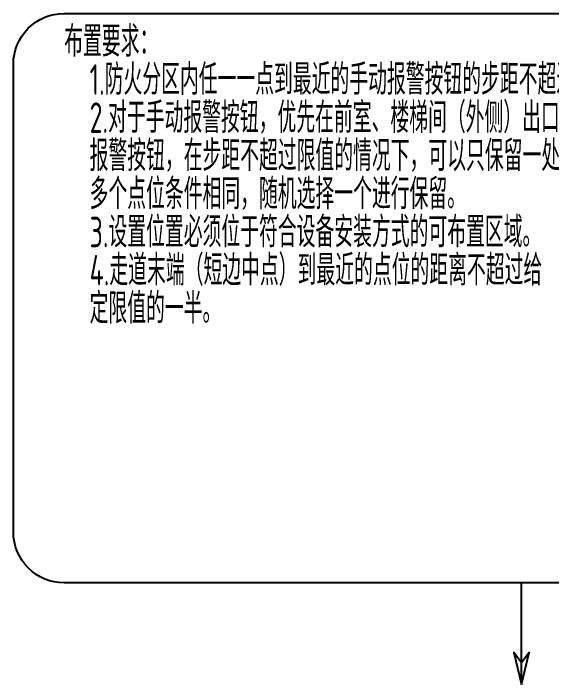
# Model space of a CAD drawing. Header units: millimetres. Extents: x -77018 to 517482, y 370785 to 1587285.
# Drawn here: x 55232 to 161176, y 529785 to 661785 of the extents above; entities that cross this region are included whole.
import ezdxf
from ezdxf.enums import TextEntityAlignment as Align

# ---------------------------------------------------------------- set-up
doc = ezdxf.new("R2010")
doc.units = ezdxf.units.MM
doc.header["$LTSCALE"] = 1000
doc.layers.add('E-UNIV-DIAG', color=2, linetype='Continuous')
doc.layers.add('E-UNIV-NOTE', color=6, linetype='Continuous')
doc.styles.add('TH-STYLE3', font='tssdeng.shx', dxfattribs={"width": 0.65, "bigfont": 'tssdchn.shx'})

msp = doc.modelspace()

# ---------------------------------------------------------------- linework, layer by layer
at = {"layer": 'E-UNIV-DIAG'}
msp.add_lwpolyline([(245232, 549785), (65232, 549785, -0.4142136), (55232, 559785), (55232, 651785, -0.4142136), (65232, 661785), (245232, 661785, -0.4142136), (255232, 651785), (255232, 559785, -0.4142136)], format="xyb", close=True, dxfattribs=at)
for points in [[(155232, 529785), (155232, 549785)], [(155232, 529785), (156732, 536061), (155232, 534061), (153732, 536061), (155232, 529785)]]:
    msp.add_lwpolyline(points, dxfattribs=at)

# ---------------------------------------------------------------- texts
at = {"layer": 'E-UNIV-NOTE', "style": 'TH-STYLE3', "width": 0.65}
for s, p in [('布置要求：', (65232, 656285)), ('1.防火分区内任一一点到最近的手动报警按钮的步距不超过给定的限值（开区间，不能卡极限）。', (70232, 648785)), ('2.对于手动报警按钮，优先在前室、楼梯间（外侧）出口处必须设置点位，若两个相邻空间内均设置了手动', (70232, 641285)), ('报警按钮，在步距不超过限值的情况下，可以只保留一处；选取保留点位时，优先选择离楼梯间近的，若有', (70232, 633785)), ('多个点位条件相同，随机选择一个进行保留。', (70232, 626285)), ('3.设置位置必须位于符合设备安装方式的可布置区域。', (70232, 618785)), ('4.走道末端（短边中点）到最近的点位的距离不超过给', (70232, 611285)), ('定限值的一半。', (70232, 603785))]:
    msp.add_text(s, height=6000, dxfattribs=at).set_placement(p, align=Align.MIDDLE_LEFT)

doc.saveas('drawing.dxf')
